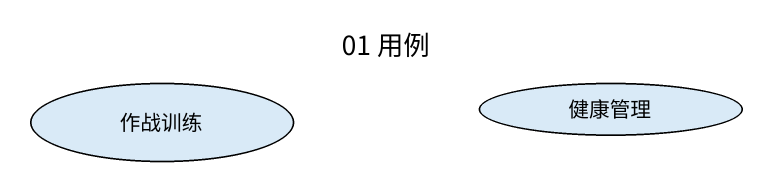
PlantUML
@startuml
title 01 用例
usecase 作战训练
usecase 健康管理
@enduml
